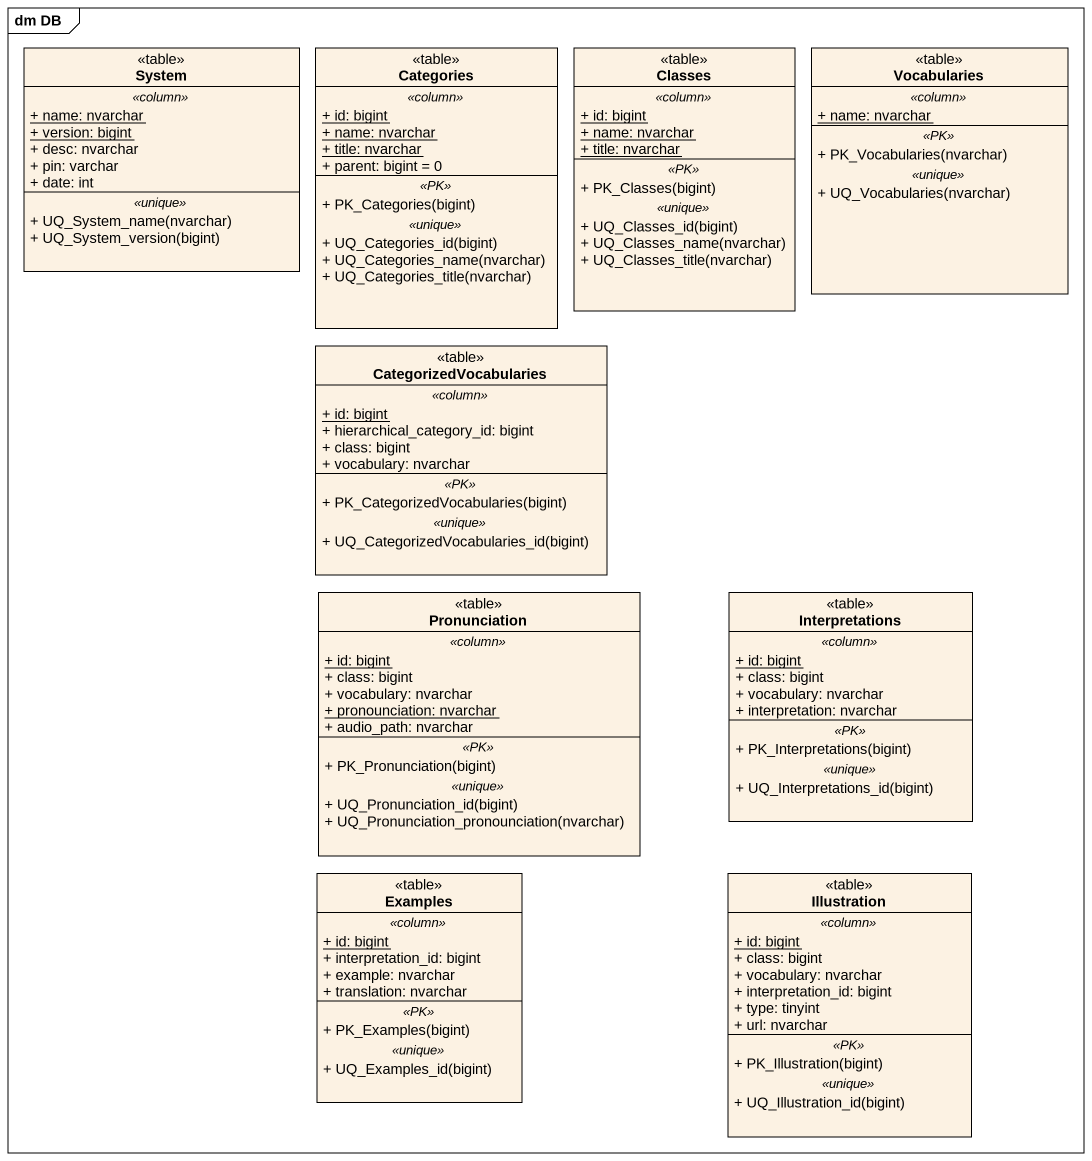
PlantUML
@startuml
mainframe dm DB
hide circle
hide empty members
skinparam classAttributeIconSize 0
class System <<table>> {
  .. <<column>> ..
  {static} + name: nvarchar
  {static} + version: bigint
  + desc: nvarchar
  + pin: varchar
  + date: int
  .. <<unique>> ..
  + UQ_System_name(nvarchar)
  + UQ_System_version(bigint)
}
class Categories <<table>> {
  .. <<column>> ..
  {static} + id: bigint
  {static} + name: nvarchar
  {static} + title: nvarchar
  + parent: bigint = 0
  .. <<PK>> ..
  + PK_Categories(bigint)
  .. <<unique>> ..
  + UQ_Categories_id(bigint)
  + UQ_Categories_name(nvarchar)
  + UQ_Categories_title(nvarchar)
}
class Classes <<table>> {
  .. <<column>> ..
  {static} + id: bigint
  {static} + name: nvarchar
  {static} + title: nvarchar
  .. <<PK>> ..
  + PK_Classes(bigint)
  .. <<unique>> ..
  + UQ_Classes_id(bigint)
  + UQ_Classes_name(nvarchar)
  + UQ_Classes_title(nvarchar)
}
class Vocabularies <<table>> {
  .. <<column>> ..
  {static} + name: nvarchar
  .. <<PK>> ..
  + PK_Vocabularies(nvarchar)
  .. <<unique>> ..
  + UQ_Vocabularies(nvarchar)
}
class CategorizedVocabularies <<table>> {
  .. <<column>> ..
  {static} + id: bigint
  + hierarchical_category_id: bigint
  + class: bigint
  + vocabulary: nvarchar
  .. <<PK>> ..
  + PK_CategorizedVocabularies(bigint)
  .. <<unique>> ..
  + UQ_CategorizedVocabularies_id(bigint)
}
class Pronunciation <<table>> {
  .. <<column>> ..
  {static} + id: bigint
  + class: bigint
  + vocabulary: nvarchar
  {static} + pronounciation: nvarchar
  + audio_path: nvarchar
  .. <<PK>> ..
  + PK_Pronunciation(bigint)
  .. <<unique>> ..
  + UQ_Pronunciation_id(bigint)
  + UQ_Pronunciation_pronounciation(nvarchar)
}
class Interpretations <<table>> {
  .. <<column>> ..
  {static} + id: bigint
  + class: bigint
  + vocabulary: nvarchar
  + interpretation: nvarchar
  .. <<PK>> ..
  + PK_Interpretations(bigint)
  .. <<unique>> ..
  + UQ_Interpretations_id(bigint)
}
class Examples <<table>> {
  .. <<column>> ..
  {static} + id: bigint
  + interpretation_id: bigint
  + example: nvarchar
  + translation: nvarchar
  .. <<PK>> ..
  + PK_Examples(bigint)
  .. <<unique>> ..
  + UQ_Examples_id(bigint)
}
class Illustration <<table>> {
  .. <<column>> ..
  {static} + id: bigint
  + class: bigint
  + vocabulary: nvarchar
  + interpretation_id: bigint
  + type: tinyint
  + url: nvarchar
  .. <<PK>> ..
  + PK_Illustration(bigint)
  .. <<unique>> ..
  + UQ_Illustration_id(bigint)
}
@enduml
